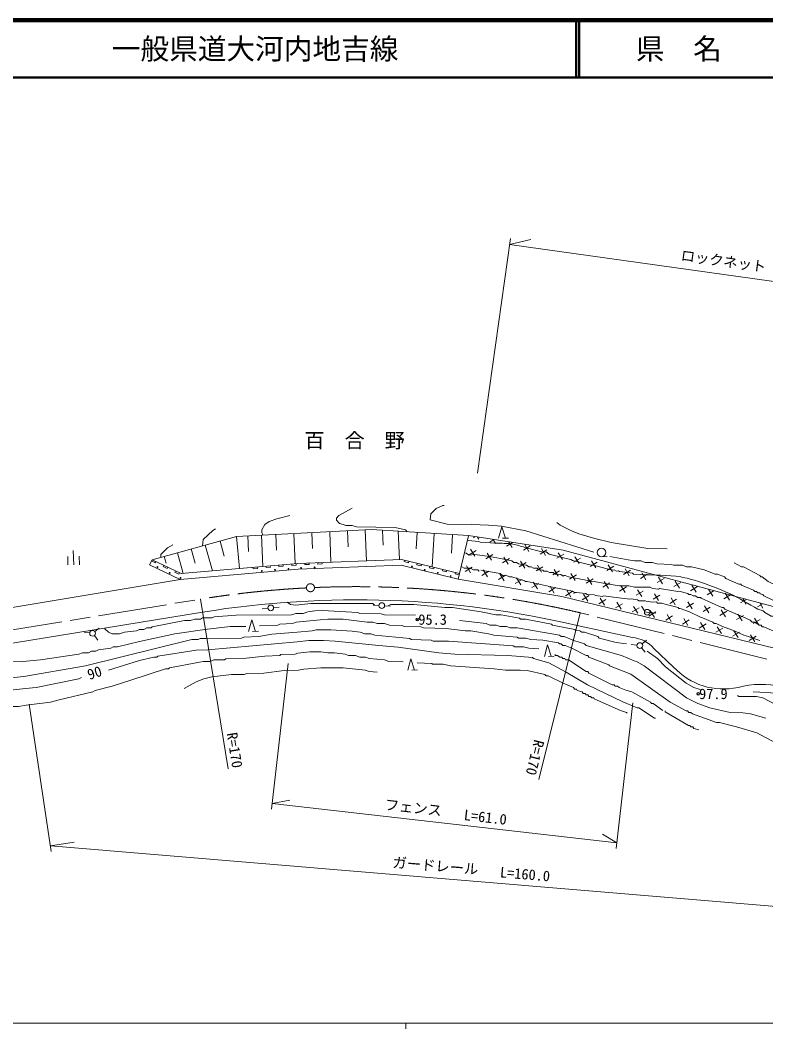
# Model space of a CAD drawing. Units: millimetres, scale not verified. Extents: x 40000 to 680000, y 20000 to 380000.
# Drawn here: x 200760 to 330803, y 204000 to 380000 of the extents above; entities that cross this region are included whole.
import ezdxf
from ezdxf.enums import TextEntityAlignment as Align

# ---------------------------------------------------------------- set-up
doc = ezdxf.new("R2010")
doc.units = ezdxf.units.MM
doc.header["$LTSCALE"] = 1000
doc.header["$PDMODE"] = 32
doc.header["$PDSIZE"] = 500
doc.linetypes.add('CHAIN', pattern=[18.5, 12, -1.5, 3.5, -1.5])
for name, color, linetype, lineweight in [('M-BGD', 7, 'Continuous', 13), ('M-BMK', 2, 'CHAIN', 13), ('M-STR-HTXT', 7, 'Continuous', 13), ('M-TTL', 2, 'Continuous', 140), ('M-TTL-BAND', 7, 'Continuous', 13), ('M-TTL-LINE', 7, 'Continuous', 50)]:
    doc.layers.add(name, color=color, linetype=linetype, lineweight=lineweight)
doc.layers.add('M-BMK-HTXT', color=7, linetype='Continuous')
doc.layers.add('M-TTL-TXT', color=7, linetype='Continuous')
doc.styles.add('ＭＳ ゴシック', font='')
doc.styles.get('ＭＳ ゴシック').set_extended_font_data('MS Gothic')

# ---------------------------------------------------------------- blocks, each defined once
blk = doc.blocks.new('電力柱1')
at = {"color": 7, "linetype": 'Continuous', "lineweight": 13}
for p, q in [((-0.49, 0.061), (-1.483, 0.18)), ((0.4, 0.311), (1.186, 0.93)), ((0.316, -0.391), (0.934, -1.176))]:
    blk.add_line(p, q, dxfattribs=at)
blk.add_circle((0.007, 0.002), 0.5, dxfattribs=at)
blk = doc.blocks.new('電話柱1')
at = {"color": 7, "linetype": 'Continuous', "lineweight": 13}
for p, q in [((-1.203, 0.848), (-0.496, 0.14)), ((-0.516, 0.002), (0.484, 0.002)), ((1.475, 0.164), (0.478, 0.078))]:
    blk.add_line(p, q, dxfattribs=at)
blk.add_circle((-0.016, 0.002), 0.5, dxfattribs=at)
blk = doc.blocks.new('針葉樹林')
at = {"color": 7, "linetype": 'Continuous', "lineweight": 13}
for p, q in [((-0.6, 0), (0, 2)), ((0, 2), (0.6, 0)), ((0.1, 0), (1.1, 0))]:
    blk.add_line(p, q, dxfattribs=at)
blk = doc.blocks.new('荒地')
at = {"color": 7, "linetype": 'Continuous', "lineweight": 13}
for p, q in [((0, 0), (0, 2.5)), ((-1, 1.5), (-1, 0)), ((1, 1.5), (1, 0))]:
    blk.add_line(p, q, dxfattribs=at)

msp = doc.modelspace()

# ---------------------------------------------------------------- linework, layer by layer
at = {"layer": 'M-BGD'}
for p, q in [((238475, 289902), (262017, 291101)), ((248493, 290412), (248707, 285188)), ((251620, 290572), (251733, 287807)), ((254743, 290731), (254961, 285423)), ((257830, 290888), (257944, 288103)), ((260912, 291045), (261133, 285656)), ((262017, 291101), (278961, 290052)), ((263966, 290981), (264072, 288394)), ((266697, 290811), (266899, 285873)), ((270009, 290606), (269833, 287770)), ((272973, 290423), (272612, 284606)), ((223757, 285860), (238475, 289902)), ((235626, 289119), (236357, 286458)), ((238475, 289902), (239012, 284317)), ((240482, 290004), (240593, 287282)), ((242862, 290125), (243086, 284673)), ((245328, 290251), (245440, 287507)), ((276182, 290224), (275981, 286982)), ((278978, 290051), (277391, 283456)), ((278876, 289193), (280739, 289024)), ((278961, 290052), (295465, 287540)), ((279771, 289651), (280128, 289868)), ((280742, 289414), (280502, 289809)), ((280739, 289024), (280993, 288939)), ((280993, 288939), (283702, 288770)), ((282686, 288942), (283368, 289358)), ((283658, 288706), (283249, 289377)), ((285601, 288234), (286609, 288848)), ((286573, 287998), (285997, 288945)), ((228169, 287072), (229162, 283458)), ((230601, 287739), (231290, 285230)), ((233047, 288411), (234284, 283905)), ((278453, 287077), (279045, 286653)), ((279063, 286735), (280270, 287471)), ((280034, 286499), (279299, 287707)), ((282950, 285791), (282214, 286999)), ((288516, 287526), (289724, 288262)), ((289488, 287290), (288752, 288498)), ((291999, 287161), (288782, 288008)), ((291432, 286818), (292639, 287554)), ((292403, 286582), (291668, 287790)), ((291999, 287161), (292507, 287246)), ((292507, 287246), (293015, 286823)), ((295319, 285874), (294583, 287082)), ((295465, 287540), (312709, 282892)), ((223757, 285860), (223325, 284958)), ((224333, 285307), (223649, 285635)), ((228834, 283429), (223757, 285860)), ((224441, 285533), (224333, 285307)), ((225863, 286438), (226196, 285228)), ((249204, 285207), (228834, 283429)), ((248896, 285180), (248917, 284931)), ((267286, 285888), (249204, 285207)), ((250409, 285252), (250419, 285002)), ((251167, 285281), (251176, 285031)), ((252681, 285338), (252691, 285088)), ((253439, 285366), (253448, 285116)), ((277391, 283456), (267286, 285888)), ((267813, 285761), (267754, 285518)), ((268491, 285340), (267754, 285518)), ((268549, 285584), (268491, 285340)), ((270023, 285229), (269965, 284986)), ((279045, 286653), (280061, 286738)), ((282601, 286399), (280061, 286738)), ((281978, 286027), (283186, 286763)), ((282601, 286399), (284549, 286061)), ((284549, 286061), (286496, 285637)), ((284893, 285319), (286101, 286055)), ((285865, 285083), (285129, 286291)), ((287808, 284611), (289016, 285347)), ((288780, 284375), (288044, 285583)), ((293015, 286823), (295979, 286061)), ((294347, 286110), (295555, 286846)), ((295979, 286061), (296825, 285891)), ((296825, 285891), (297079, 285722)), ((297079, 285722), (299873, 285045)), ((297262, 285402), (298470, 286138)), ((298234, 285166), (297498, 286374)), ((300177, 284694), (301385, 285430)), ((301149, 284458), (300413, 285666)), ((302157, 286383), (303156, 286407)), ((228649, 282409), (223325, 284958)), ((225808, 284878), (225700, 284653)), ((226383, 284325), (225700, 284653)), ((226491, 284551), (226383, 284325)), ((227858, 283896), (227750, 283671)), ((228434, 283343), (227750, 283671)), ((228542, 283569), (228434, 283343)), ((249267, 284208), (228649, 282409)), ((241346, 284521), (241368, 284272)), ((242123, 284338), (241368, 284272)), ((242101, 284587), (242123, 284338)), ((243611, 284719), (243633, 284469)), ((244388, 284535), (243633, 284469)), ((244366, 284784), (244388, 284535)), ((245876, 284916), (245898, 284667)), ((246652, 284733), (245898, 284667)), ((246631, 284982), (246652, 284733)), ((248141, 285114), (248162, 284865)), ((248917, 284931), (248162, 284865)), ((267186, 284883), (249267, 284208)), ((251176, 285031), (250419, 285002)), ((253448, 285116), (252691, 285088)), ((277157, 282484), (267186, 284883)), ((270701, 284809), (269965, 284986)), ((270760, 285052), (270701, 284809)), ((272234, 284697), (272175, 284454)), ((272912, 284277), (272175, 284454)), ((272970, 284520), (272912, 284277)), ((274444, 284165), (274386, 283922)), ((275122, 283745), (274386, 283922)), ((275181, 283988), (275122, 283745)), ((276654, 283633), (276596, 283390)), ((277333, 283213), (276596, 283390)), ((277391, 283456), (277157, 282484)), ((278355, 283820), (279562, 284556)), ((279326, 283584), (278591, 284792)), ((281077, 284029), (284464, 283436)), ((281270, 283112), (282478, 283848)), ((282242, 282876), (281506, 284084)), ((285157, 282168), (284421, 283376)), ((284464, 283436), (284887, 283097)), ((288359, 285045), (288528, 284960)), ((290724, 283903), (291931, 284639)), ((290899, 284367), (291237, 284113)), ((291695, 283667), (290960, 284875)), ((293639, 283195), (294847, 283931)), ((294611, 282959), (293875, 284167)), ((297526, 282251), (296790, 283459)), ((299873, 285045), (301143, 284791)), ((301143, 284791), (304022, 284029)), ((303093, 283986), (304300, 284722)), ((304064, 283750), (303329, 284958)), ((304361, 284113), (304022, 284029)), ((305123, 283944), (305292, 283775)), ((306008, 283278), (307216, 284013)), ((306980, 283042), (306244, 284249)), ((309895, 282334), (309159, 283541)), ((228649, 282409), (192305, 276355)), ((295226, 279410), (277157, 282484)), ((284185, 282404), (285393, 283140)), ((285480, 283182), (284887, 283097)), ((287100, 281696), (288308, 282431)), ((288072, 281460), (287336, 282668)), ((288697, 282166), (288867, 282081)), ((288867, 282081), (289205, 282081)), ((289205, 282081), (292846, 281235)), ((290015, 280988), (291223, 281723)), ((290987, 280752), (290252, 281959)), ((295047, 283267), (295471, 283013)), ((296402, 282843), (299196, 282335)), ((296554, 282487), (297762, 283222)), ((299469, 281779), (300677, 282514)), ((300441, 281543), (299705, 282750)), ((300889, 282081), (303091, 281658)), ((302385, 281071), (303592, 281806)), ((303356, 280835), (302621, 282042)), ((303091, 281658), (305292, 281319)), ((308923, 282570), (310131, 283305)), ((311838, 281862), (313046, 282597)), ((312810, 281626), (312074, 282833)), ((312709, 282892), (359681, 270333)), ((314754, 281153), (315961, 281889)), ((315725, 280917), (314990, 282125)), ((292846, 281235), (293100, 281150)), ((292931, 280280), (294139, 281015)), ((293100, 281150), (293608, 281065)), ((293902, 280044), (293167, 281251)), ((293608, 281065), (297079, 280388)), ((295846, 279572), (297054, 280307)), ((296818, 279335), (296082, 280543)), ((297079, 280388), (297418, 280134)), ((297418, 280134), (297333, 279880)), ((297757, 280134), (297418, 280134)), ((305292, 281319), (305885, 281319)), ((305300, 280363), (306508, 281098)), ((306272, 280126), (305536, 281334)), ((305885, 281319), (306901, 281319)), ((308215, 279654), (309423, 280390)), ((309187, 279418), (308451, 280626)), ((310626, 281065), (310287, 281065)), ((310626, 281065), (311049, 280811)), ((311049, 280811), (312065, 280727)), ((312102, 278710), (311366, 279918)), ((315621, 280388), (315452, 280303)), ((317669, 280445), (318877, 281181)), ((318641, 280209), (317905, 281417)), ((320584, 279737), (321792, 280473)), ((321556, 279501), (320820, 280709)), ((324471, 278793), (323735, 280001)), ((358505, 264040), (295226, 279410)), ((298761, 278863), (299969, 279599)), ((299733, 278627), (298997, 279835)), ((300889, 279711), (301143, 279626)), ((301676, 278155), (302884, 278891)), ((302648, 277919), (301912, 279127)), ((302498, 279541), (304699, 279287)), ((304592, 277447), (305799, 278183)), ((304699, 279287), (307070, 278949)), ((305563, 277211), (304828, 278419)), ((307070, 278949), (307324, 279033)), ((307324, 279033), (308425, 278864)), ((308425, 278864), (308679, 278695)), ((308679, 278695), (309779, 278695)), ((309779, 278695), (309949, 278610)), ((309949, 278610), (310965, 278441)), ((311727, 278525), (310965, 278441)), ((311130, 278946), (312338, 279682)), ((314045, 278238), (315253, 278974)), ((315017, 278002), (314282, 279210)), ((316961, 277530), (318168, 278266)), ((317932, 277294), (317197, 278502)), ((319431, 279287), (319516, 279118)), ((319516, 279118), (323157, 277509)), ((323499, 279029), (324707, 279765)), ((326415, 278321), (327311, 278867)), ((327386, 278085), (326832, 278995)), ((329330, 277613), (330143, 278108)), ((330302, 277377), (329800, 278200)), ((155474, 264078), (232575, 276706)), ((243958, 277388), (242966, 277261)), ((244952, 277502), (245946, 277604)), ((263326, 277869), (262328, 277916)), ((264325, 277809), (265322, 277736)), ((307507, 276739), (308715, 277475)), ((308479, 276503), (307743, 277711)), ((310422, 276031), (311630, 276767)), ((311394, 275795), (310658, 277003)), ((315621, 277340), (315875, 277340)), ((315875, 277340), (317484, 276747)), ((317484, 276747), (319431, 275816)), ((319876, 276822), (321084, 277558)), ((320848, 276586), (320112, 277794)), ((322791, 276114), (323999, 276850)), ((323763, 275878), (323027, 277086)), ((326797, 275901), (323665, 277255)), ((326678, 275170), (325942, 276378)), ((313337, 275323), (314545, 276059)), ((314309, 275087), (313573, 276295)), ((316253, 274615), (317460, 275351)), ((317224, 274379), (316489, 275587)), ((319168, 273907), (320376, 274643)), ((320140, 273671), (319404, 274879)), ((319431, 275816), (319770, 275731)), ((321548, 274969), (319770, 275731)), ((325706, 275406), (326914, 276142)), ((326797, 275901), (328067, 275308)), ((328067, 275308), (328406, 274969)), ((328622, 274698), (329829, 275434)), ((329593, 274462), (328858, 275670)), ((307555, 272264), (297898, 274358)), ((322083, 273199), (323291, 273934)), ((323055, 272963), (322319, 274171)), ((323241, 274207), (325443, 273361)), ((324998, 272491), (326206, 273226)), ((325970, 272255), (325234, 273462)), ((325443, 273361), (326967, 272683)), ((330184, 274123), (330438, 274123)), ((330438, 274123), (332216, 273361)), ((249073, 271498), (233495, 270143)), ((326967, 272683), (327390, 272599)), ((327390, 272599), (329761, 271752)), ((327914, 271783), (329121, 272518)), ((328885, 271547), (328150, 272754)), ((311266, 270390), (314715, 267128)), ((201237, 268111), (195987, 268027)), ((201406, 265487), (196495, 264979)), ((201660, 263370), (196834, 262862))]:
    msp.add_line(p, q, dxfattribs=at)
for points in [[(258641, 294866), (256355, 293596), (255931, 293088), (255931, 292749), (256439, 292157), (257117, 291987)], [(274727, 295289), (274473, 295289), (273288, 294781), (272357, 293850), (272272, 292834), (275235, 292072), (279553, 291987)], [(247803, 293596), (245517, 293003), (244163, 292495), (243401, 291987), (242893, 291056), (242893, 290633), (243105, 290138)], [(294370, 292326), (294963, 291903), (296910, 290887), (298180, 290379), (300974, 289532), (303853, 288855), (310203, 287839), (313589, 287754)], [(234849, 291225), (234341, 290971), (232648, 289363), (232581, 288283)], [(257117, 291987), (257540, 291818), (258641, 291818), (259403, 291564), (266176, 291479), (267954, 291056), (268225, 290717)], [(279553, 291987), (282432, 291903), (284718, 291733), (288951, 290887), (300805, 287161)], [(283702, 288770), (284074, 288749), (284448, 288733), (284821, 288720), (285194, 288705), (285567, 288686), (285939, 288660), (286309, 288622), (286678, 288569), (286945, 288519), (287210, 288458), (287473, 288389), (287736, 288314), (287997, 288237), (288258, 288158), (288520, 288081), (288782, 288008)], [(227399, 288431), (226467, 287923), (225282, 286738), (225282, 286279)], [(288359, 285045), (287681, 285129), (287343, 285383), (286835, 285383), (286496, 285637)], [(303599, 286399), (306816, 285807), (307917, 285637), (309017, 285637), (309779, 285383), (311049, 285383), (311811, 285129), (314267, 285045), (314690, 284875), (316299, 284875)], [(325273, 285299), (326543, 284621), (326882, 284621), (329761, 283097), (329930, 282843), (330184, 282843), (331200, 282081), (332809, 281319), (334671, 280049), (338820, 278017), (343223, 274715)], [(277775, 284621), (278199, 284367), (279215, 284367), (279807, 284113), (280569, 284113)], [(280569, 284113), (280739, 283944), (280739, 283775)], [(288528, 284960), (289036, 284875), (289459, 284621), (289883, 284621), (290306, 284367), (290899, 284367)], [(291237, 284113), (291915, 284029), (292084, 283859), (292253, 283859)], [(295047, 283267), (294116, 283351), (293693, 283605), (293100, 283605), (292677, 283859), (292253, 283859)], [(304361, 284113), (304784, 283859), (305123, 283944)], [(305292, 283775), (307578, 283521), (307747, 283351), (309017, 283267)], [(316299, 284875), (316976, 284621), (317823, 284621), (320024, 284113), (321971, 283351), (322395, 283351), (323580, 282843), (323834, 282589), (326120, 281573), (326459, 281573), (326543, 281404), (328660, 280557), (328914, 280303), (329168, 280303), (329422, 280049), (329761, 280049), (329845, 279880), (330269, 279795), (330438, 279541), (335264, 277255), (335433, 276917)], [(285480, 283182), (286073, 282843), (286496, 282843), (288697, 282166)], [(295471, 283013), (295640, 283097), (295809, 283097), (296402, 282843)], [(299196, 282335), (300635, 281997), (300889, 282081)], [(309017, 283267), (309888, 283223), (310760, 283192), (311633, 283167), (312505, 283139), (313376, 283100), (314245, 283043), (315112, 282960), (315974, 282843), (316341, 282778), (316706, 282703), (317069, 282617), (317431, 282523), (317790, 282422), (318148, 282316), (318505, 282206), (318861, 282093), (319576, 281861), (320289, 281620), (320999, 281371), (321706, 281111), (322408, 280841), (323106, 280559), (323798, 280264), (324484, 279956), (325118, 279652), (325743, 279330), (326361, 278994), (326975, 278649), (327586, 278299), (328196, 277947), (328807, 277598), (329422, 277255)], [(297757, 280134), (299365, 279965), (299619, 279795), (300889, 279711)], [(306901, 281319), (307917, 281065), (310287, 281065)], [(315452, 280303), (312235, 280811), (312065, 280727)], [(315621, 280388), (317230, 279965), (317399, 279795), (317738, 279795), (318161, 279541), (318500, 279541), (318923, 279287), (319431, 279287)], [(247344, 278425), (247888, 278017), (248819, 277933)], [(248819, 277933), (251444, 278187), (262281, 278187), (262535, 277933), (263297, 277848)], [(301143, 279626), (302244, 279457), (302498, 279541)], [(311727, 278525), (311896, 278271), (312658, 278271), (313420, 278017)], [(248819, 276493), (248057, 276239), (238405, 276155), (234595, 275901), (234257, 275731), (232563, 275731)], [(248819, 276493), (250089, 276493), (250936, 276747), (252121, 276917), (253476, 277001), (259657, 276663), (259995, 276493), (263721, 276409), (264313, 276239), (269732, 276155)], [(264991, 277848), (265414, 278017), (269393, 278017), (274812, 277509), (276167, 277509), (281162, 276747), (283702, 276239), (284633, 276239), (287851, 275647), (288020, 275477), (288867, 275477), (293439, 274631), (293608, 274461), (297503, 273699), (297672, 273530)], [(313420, 278017), (315537, 277509), (315621, 277340)], [(323665, 277255), (323411, 277509), (323157, 277509)], [(329422, 277255), (330353, 276917), (330607, 276663)], [(330607, 276663), (331708, 275985), (331962, 275985), (332555, 275731), (332809, 275477), (333063, 275393)], [(232563, 275731), (232225, 275477), (231209, 275477), (230447, 275223), (229431, 275223), (223758, 274123), (223589, 273953), (222827, 273953), (222319, 273699), (221557, 273699), (221049, 273445), (218932, 273191), (218085, 272937), (216815, 272937), (216138, 273191), (215545, 273784), (215520, 273913)], [(248904, 274969), (248227, 274715), (246025, 274631), (245687, 274461), (242469, 274292)], [(248904, 274969), (253053, 275393), (254407, 275477), (257117, 275477), (261265, 274969), (262281, 274969), (263043, 274715), (264313, 274715), (265160, 274461), (267361, 274377), (267700, 274207), (270663, 274123), (271087, 273953), (275066, 273869), (278368, 273445), (279384, 273445), (282432, 272937), (283363, 272683), (287427, 272345), (287681, 272175), (288951, 272175), (289798, 271921), (291915, 271837), (294624, 271329), (294793, 271159), (295132, 271159), (295386, 270905), (295809, 270905), (296995, 270397)], [(277352, 275223), (282009, 274715), (282686, 274461), (283787, 274461), (284464, 274207), (285565, 274207), (286242, 273953), (287427, 273953), (294793, 272683), (295132, 272429), (295640, 272429), (297333, 271752)], [(323241, 274207), (322141, 274715), (321802, 274715), (321548, 274969)], [(328406, 274969), (328829, 274969), (329676, 274461), (330015, 274461), (330184, 274123)], [(201237, 268111), (204285, 268365), (210973, 269381), (211651, 269635), (212667, 269635), (213175, 269889), (213937, 269889), (214445, 270143), (216561, 270397), (216985, 270651), (217747, 270651), (221557, 271583), (227737, 272937), (232987, 273699)], [(240099, 274207), (237389, 274207), (232987, 273699)], [(249073, 273191), (244671, 272853), (242385, 272429), (239760, 272345), (239337, 272175), (233156, 272091)], [(249073, 273191), (251698, 273445), (252375, 273615), (254915, 273615), (258641, 273361), (260080, 273191), (260842, 272937), (261943, 272937), (262620, 272683), (268716, 272091), (268970, 271921), (272441, 271837), (272780, 271667), (275489, 271667), (286750, 270821), (287004, 270651), (288528, 270651), (289459, 270397), (291237, 270313)], [(297672, 273530), (298349, 273445), (298688, 273191), (299196, 273191), (301482, 272429), (301736, 272175), (304699, 271413), (306477, 271159)], [(233156, 272091), (232140, 272091), (231801, 271921), (230701, 271921), (212159, 267349), (201406, 265487)], [(249073, 271498), (251105, 271752), (253645, 271752), (255677, 271667), (263297, 270905), (266684, 270567), (273796, 269635), (276590, 269381), (285819, 269127), (290137, 268789), (290306, 268619), (292931, 267857), (295979, 266249)], [(297333, 271752), (299196, 271159), (299450, 270905), (305631, 269127), (307832, 268196)], [(233495, 270143), (231463, 270059), (224774, 269043), (224605, 268873), (224097, 268873), (221557, 268281), (216138, 266587)], [(249158, 269551), (248735, 269381), (246195, 269297), (246025, 269127), (243401, 269043), (239675, 268619), (236627, 268535), (236373, 268365), (234511, 268365), (233833, 268111)], [(249158, 269551), (251275, 269805), (253222, 269805), (254407, 269635), (255593, 269635), (257455, 269381), (258048, 269127), (259233, 269127), (259995, 268873), (261011, 268873), (261604, 268619), (264313, 268365), (265075, 268111), (267531, 268027)], [(294031, 269297), (294116, 269127), (294455, 269127), (294878, 268873), (295217, 268873), (295386, 268619), (295725, 268619), (295894, 268365), (296402, 268365)], [(296995, 270397), (299450, 269127), (299789, 269127), (299958, 268873), (303429, 267519), (303514, 267349), (307239, 265910)], [(310118, 269889), (311896, 268619), (313335, 267180), (316891, 264301), (318246, 263539), (319347, 263201)], [(233833, 268111), (232648, 268111), (226806, 267011), (226637, 266841), (226129, 266841), (220033, 264809), (216815, 263793), (213852, 263031), (213429, 262777), (207587, 261423), (206063, 260999), (201829, 260491)], [(269986, 267857), (272526, 267773), (272695, 267603), (274558, 267603), (275828, 267349), (283448, 266841), (285395, 266587), (287935, 266587), (289205, 266503), (292253, 265825), (292507, 265571), (292846, 265571), (295471, 264301)], [(296402, 268365), (299450, 266333), (299789, 266333), (299958, 266079), (304022, 264047), (304361, 264047), (304530, 263793), (304953, 263793), (305207, 263539), (306393, 263116)], [(307832, 268196), (308255, 268111), (309610, 267349), (316976, 261761), (318923, 260745), (321040, 259983), (324596, 259221), (326797, 259137), (328152, 258967), (330777, 258205)], [(249327, 266587), (246787, 266503), (243231, 266079), (240268, 265995), (239845, 265825), (237643, 265825), (234172, 265402)], [(249327, 266587), (250259, 266757), (253222, 267011), (257117, 267011), (260927, 266587), (261604, 266333), (263043, 266249)], [(295979, 266249), (299704, 264047), (305885, 261084)], [(336195, 252109), (334248, 252956), (329253, 255665), (325697, 256681), (322733, 257443), (322225, 257443), (317992, 258967), (317738, 259221), (317399, 259221), (317145, 259475), (316891, 259475), (314097, 260999), (307239, 265910)], [(211481, 265317), (210973, 265063), (203523, 263539), (201660, 263370)], [(234172, 265402), (232817, 265063), (231463, 264555), (229346, 263370)], [(295471, 264301), (297249, 263539), (297418, 263285), (297757, 263285), (297926, 263031), (298773, 262777), (298942, 262523), (299281, 262523), (299450, 262269), (299789, 262269), (299958, 262015), (300212, 262015), (300466, 261761), (300805, 261761), (300889, 261592), (305461, 259560)], [(306393, 263116), (307409, 262777), (310711, 260999), (310880, 260745), (311134, 260745), (312827, 259560)], [(328575, 262777), (330946, 262693), (333232, 262523), (335637, 262008)], [(197342, 259983), (199120, 260237), (200475, 260237), (201829, 260491)], [(305885, 261084), (308340, 259983), (308679, 259983), (311388, 258205), (311557, 258205)], [(325866, 262185), (326120, 262015), (329168, 262015), (330269, 261761), (334841, 259391)], [(305461, 259560), (306477, 259221), (306647, 259052)], [(313251, 259475), (313251, 259306), (317315, 256935), (317569, 256935), (317738, 256681), (318077, 256681), (318246, 256427), (319093, 256173)]]:
    msp.add_lwpolyline(points, dxfattribs=at)
for centre, radius in [((302138, 287132), 750), ((224708, 284574), 75), ((226826, 283543), 75), ((242908, 283880), 75), ((245195, 284087), 75), ((247556, 284274), 75), ((249749, 284405), 75), ((252111, 284518), 75), ((269093, 284649), 75), ((271305, 284087), 75), ((273591, 283562), 75), ((228719, 282681), 75), ((275841, 283018), 75), ((263826, 277845), 500), ((244454, 277451), 500)]:
    msp.add_circle(centre, radius, dxfattribs=at)
for centre, radius, start, end in [((259326, 111154), 167700, 76.70271, 99.17903), ((307146, 266843), 5436, 40.72161, 85.68623), ((323445, 275160), 11863, 222.61416, 282.24333), ((330006, 248580), 15523, 76.58071, 105.10434)]:
    msp.add_arc(centre, radius, start, end, dxfattribs=at)
for p in [(270038, 275420), (318997, 262450)]:
    msp.add_point(p, dxfattribs=at)
at = {"layer": 'M-BMK'}
for p, q in [((159665, 267095), (232205, 278977)), ((348958, 264063), (298427, 276596))]:
    msp.add_line(p, q, dxfattribs=at)
msp.add_circle((251383, 280968), 700, dxfattribs=at)
for start, end in [(92.91413, 99.17986), (76.70271, 92.44229)]:
    msp.add_arc((259326, 111154), 170000, start, end, dxfattribs=at)
at = {"layer": 'M-STR-HTXT'}
for p, q in [((280510, 300944), (286266, 341876)), ((286127, 340885), (289807, 341758)), ((286127, 340885), (368097, 329358)), ((237054, 249371), (232205, 278977)), ((298427, 276596), (291205, 247478)), ((247488, 267766), (244584, 242310)), ((206188, 234934), (202328, 260637)), ((304697, 235452), (307601, 260908)), ((244697, 243303), (247809, 243871)), ((244697, 243303), (304810, 236445)), ((304810, 236445), (302317, 237941)), ((206035, 235950), (210198, 236560)), ((344215, 224360), (206035, 235950))]:
    msp.add_line(p, q, dxfattribs=at)
at = {"layer": 'M-TTL'}
msp.add_line((680000, 380000), (40000, 380000), dxfattribs=at)
at = {"layer": 'M-TTL-BAND'}
for p, q in [((40000, 205000), (579000, 205000)), ((268000, 205000), (268000, 204000))]:
    msp.add_line(p, q, dxfattribs=at)
at = {"layer": 'M-TTL-LINE'}
for p, q in [((297750, 380000), (297750, 370000)), ((298250, 380000), (298250, 370000)), ((40000, 370000), (680000, 370000))]:
    msp.add_line(p, q, dxfattribs=at)

# ---------------------------------------------------------------- block references
at = {"layer": 'M-BGD', "xscale": 1000, "yscale": 1000}
for name, p, rotation in [('針葉樹林', (284800, 289607), 1.39718), ('荒地', (210088, 284958), 1.39718), ('電話柱1', (310132, 276683), 348.75096), ('針葉樹林', (241202, 273337), 1.39718), ('針葉樹林', (292785, 268988), 1.39718), ('針葉樹林', (268943, 266589), 1.39718)]:
    msp.add_blockref(name, p, dxfattribs=dict(at, rotation=rotation))
for p in [(213377, 273009), (308820, 270872)]:
    msp.add_blockref('電力柱1', p, dxfattribs=at)

# ---------------------------------------------------------------- texts
at = {"layer": 'M-BGD', "style": 'ＭＳ ゴシック'}
for s, p in [('95.3', (270198, 275420)), ('97.9', (319157, 262450))]:
    msp.add_text(s, height=1833, dxfattribs=at).set_placement(p, align=Align.MIDDLE_LEFT)
msp.add_text('90', height=1833, rotation=18.004, dxfattribs=at).set_placement((214182, 264737), align=Align.BOTTOM_CENTER)
at = {"layer": 'M-BMK-HTXT', "style": 'ＭＳ ゴシック'}
msp.add_text('百\u3000合\u3000野', height=2566, dxfattribs=at).set_placement((259085, 304613), align=Align.BOTTOM_CENTER)
at = {"layer": 'M-STR-HTXT', "style": 'ＭＳ ゴシック'}
for s, rotation, p in [('ロックネット', 351.995, (323223, 336525)), ('フェンス', 353.492, (269167, 241157)), ('L=61.0', 353.492, (281727, 239473)), ('ガードレール', 355.242, (273060, 230996)), ('L=160.0', 355.242, (288689, 229530))]:
    msp.add_text(s, height=1833, rotation=rotation, dxfattribs=at).set_placement(p, align=Align.BOTTOM_CENTER)
for rotation, p in [(279.065, (237220, 249315)), (256.07, (288380, 248657))]:
    msp.add_text('R=170', height=1833, rotation=rotation, dxfattribs=at).set_placement(p, align=Align.BOTTOM_RIGHT)
at = {"layer": 'M-TTL-TXT', "style": 'ＭＳ ゴシック'}
msp.add_text('一般県道大河内地吉線', height=3666, dxfattribs=at).set_placement((216734, 375000), align=Align.MIDDLE_LEFT)
msp.add_text('県\u3000名', height=3666, dxfattribs=at).set_placement((315625, 375000), align=Align.MIDDLE_CENTER)

doc.saveas('drawing.dxf')
